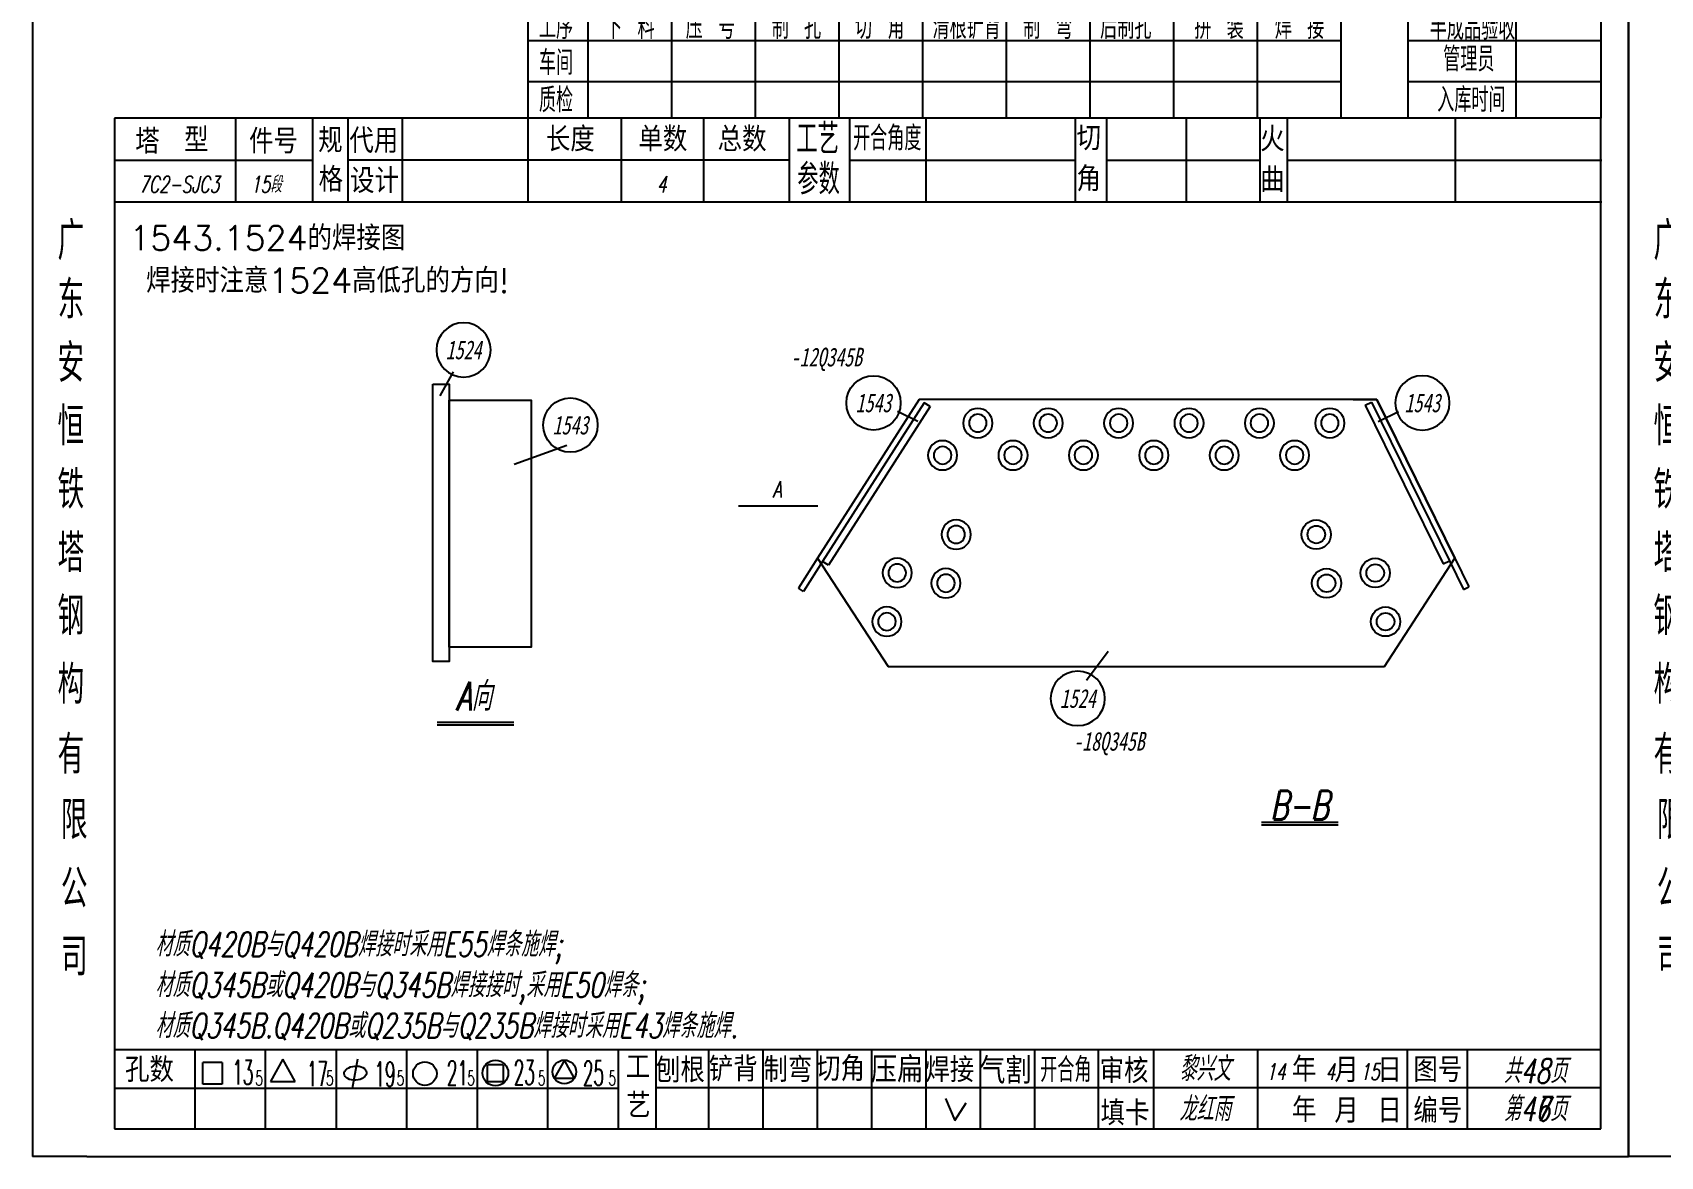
# Model space of a CAD drawing. Header units: millimetres. Extents: x -1378 to 644, y -1773 to 1979.
# Drawn here: x -1378.3 to -1078.6, y -1773 to -1566.1 of the extents above; entities that cross this region are included whole.
import ezdxf
from ezdxf.enums import TextEntityAlignment as Align

# ---------------------------------------------------------------- set-up
doc = ezdxf.new("R2010")
doc.units = ezdxf.units.MM
for name, color, linetype in [('1', 7, 'Continuous'), ('19', 7, 'Continuous'), ('22', 7, 'Continuous')]:
    doc.layers.add(name, color=color, linetype=linetype)
doc.styles.add('hz', font='txt.shx', dxfattribs={"width": 0.7, "oblique": 12, "bigfont": 'hztxt.shx'})
doc.dimstyles.new('ISO-25', dxfattribs={"dimscale": 0.001, "dimtxt": 2.5, "dimasz": 2.5, "dimexe": 1.25, "dimexo": 0.625, "dimtad": 1, "dimtxsty": 'Standard', "dimcen": 2.5, "dimadec": 0, "dimazin": 0, "dimtfac": 1, "dimtmove": 0, "dimatfit": 3, "dimfxl": 0, "dimarcsym": 0})

# ---------------------------------------------------------------- blocks, each defined once
blk = doc.blocks.new('d0')
at = {"color": 21}
for radius in [1, 0.6]:
    blk.add_circle((0, 0), radius, dxfattribs=at)
blk = doc.blocks.new('lhbff')
at = {"color": 140}
blk.add_circle((0, 0), 1, dxfattribs=at)
at = {"color": 140, "flags": 1}
for tag, p in [('NO', (2.185244762359961, 5.36029411498683)), ('J1', (2.185244762359961, 5.026960781653496)), ('J2', (2.185244762359961, 4.693627448320163)), ('J3', (2.185244762359961, 4.36029411498683)), ('J4', (2.185244762359961, 4.026960781653497)), ('K1', (2.185244762359961, 3.693627448320164)), ('K2', (2.185244762359961, 3.36029411498683)), ('K3', (2.185244762359961, 3.026960781653497)), ('K4', (2.185244762359961, 2.693627448320163)), ('K5', (2.185244762359961, 2.36029411498683))]:
    blk.add_attdef(tag, p, '', height=0.2, dxfattribs=at)
blk = doc.blocks.new('xytfsc')
at = {"color": 243}
for p, q in [((-0.08180189302063978, 0.1756660281181866), (-0.08180189302063978, -0.03550000000000003)), ((0.2119981069793931, 0.1756660281181865), (-0.08180189302063978, 0.1756660281181865)), ((0.009343547070755576, 0.1756660281181865), (0.009343547070755576, 0.155714770919089)), ((0.02043905911145261, 0.1756660281181865), (0.02043905911145261, 0.1557118104779665)), ((0.03583905911145224, 0.1756660281181865), (0.03583905911145224, 0.1557118104779665)), ((0.05123905911145188, 0.1756660281181865), (0.05123905911145188, 0.1557118104779665)), ((0.0666390591114514, 0.1756660281181865), (0.06663905911145152, 0.1557118104779665)), ((0.08203905911145126, 0.1756660281181865), (0.08203905911145115, 0.1557118104779665)), ((0.09743905911145079, 0.1756660281181865), (0.09743905911145079, 0.1557118104779665)), ((0.1128390591114504, 0.1756660281181865), (0.1128390591114504, 0.1557118104779665)), ((0.1282390591114501, 0.1756660281181865), (0.1282390591114501, 0.1557118104779665)), ((0.1436390591114496, 0.1756660281181865), (0.1436390591114497, 0.1557118104779665)), ((0.1590390591114494, 0.1756660281181865), (0.1590390591114493, 0.1557118104779665)), ((0.1590390591114494, 0.1756660281181865), (0.1590390591114493, 0.1557118104779665)), ((0.1713881142505892, 0.1756660281181865), (0.1713881142505892, 0.1556970395588582)), ((0.1912480675326801, 0.1756660281181865), (0.1912480675326801, 0.1556970395588582)), ((0.2069206040023625, 0.1756660281181865), (0.2069206040023625, 0.1556999999999807)), ((0.2119981069793931, 0.1456999999999898), (0.2119981069793931, 0.1756660281181866)), ((0.1590390591114492, 0.1699052611793964), (0.009343547070755465, 0.1699052611793964)), ((0.2069206040023625, 0.1699052611793964), (0.1713881142505892, 0.1699052611793964)), ((0.1590390591114492, 0.1623816372641632), (0.009343547070755465, 0.1623816372641632)), ((0.2069206040023625, 0.1623816372641632), (0.1713881142505892, 0.1623816372641632)), ((-0.06670189302062168, 0.1556999999999807), (-0.06670189302062168, -0.03041769200676575)), ((0.2069206040023625, 0.1556999999999807), (-0.06670189302062168, 0.1556999999999807)), ((-0.04446205990117902, 0.155710395888902), (-0.04446205990117902, 0.1402103958889274)), ((-0.01376276607479154, 0.1557706927281533), (-0.01376276607479154, 0.1402706927281788)), ((0.009343547070755576, 0.155714770919089), (0.009343547070755576, 0.1402147709191144)), ((0.02656845232527816, 0.1557985932079323), (0.02656845232527816, 0.1402985932079577)), ((0.04170315627649701, 0.1557985932079323), (0.04170315627649701, 0.1402985932079577)), ((0.05749081008329371, 0.1556970395588582), (0.05749081008329371, 0.1401970395588268)), ((0.06860905819851781, 0.1556999999999807), (0.06860905819851781, 0.1401970395588268)), ((0.08264511791261897, 0.1556970395588582), (0.08264511791261897, 0.1401970395588268)), ((0.1101013382460957, 0.1556970395588582), (0.1101013382460957, 0.1401970395588268)), ((0.115893155820657, 0.1556970395588582), (0.115893155820657, 0.1401970395588268)), ((0.1305946114652267, 0.1556970395588582), (0.1305946114652267, 0.1401970395588268)), ((0.144136461840929, 0.1556970395588582), (0.144136461840929, 0.1401970395588268)), ((0.149150303690447, 0.1556970395588582), (0.149150303690447, 0.1401970395588268)), ((0.1800706029964368, 0.1556970395588582), (0.1800706029964368, 0.1401970395588268)), ((0.2069206040023625, -0.03041769200676575), (0.2069206040023625, 0.1556999999999807)), ((-0.03023245648975659, 0.1478930030858255), (-0.06670189302062168, 0.1478930030858255)), ((0.05749081008329371, 0.1479470395588141), (-0.02368604084782133, 0.1479470395588141)), ((0.06860905819851781, 0.1479470395588141), (0.1101013382460957, 0.1479470395588141)), ((0.115893155820657, 0.1479470395588141), (0.144136461840929, 0.1479470395588141)), ((0.149150303690447, 0.1479470395588141), (0.2070965826822823, 0.1479470395588141)), ((0.2119981069793931, -0.03550000000000003), (0.2119981069793931, 0.1456999999999898)), ((0.2070965826822823, 0.1401970395588268), (-0.06670189302062168, 0.1401970395588268)), ((-0.06670189302062168, -0.01580359560226546), (0.2069206040023625, -0.01580359560226546)), ((-0.05192775084779611, -0.01580359560226546), (-0.05192775084779611, -0.03041769200676575)), ((-0.0389277508478193, -0.03041769200676575), (-0.0389277508478193, -0.01580359560226546)), ((-0.03572373924024019, -0.01759791586492659), (-0.03800989078163808, -0.02169668912300543)), ((-0.03346529881744742, -0.02166899407642225), (-0.03572373924024019, -0.01759791586492659)), ((-0.02592775084778565, -0.01580359560226546), (-0.02592775084778565, -0.03041769200676575)), ((-0.02200695944068853, -0.01759838219815996), (-0.02293684695340004, -0.02300541378001347)), ((-0.01292775084780884, -0.03041769200676575), (-0.01292775084780884, -0.01580359560226546)), ((7.224915222481254e-05, -0.01580359560226546), (7.224915222481254e-05, -0.03041769200676575)), ((0.01307224915220162, -0.0302819796132649), (0.01307224915220162, -0.01580359560226546)), ((0.01611402239055282, -0.01775831488304042), (0.01428510115741177, -0.02103733348950348)), ((0.01792077472882114, -0.02101517745221421), (0.01611402239055282, -0.01775831488304042)), ((0.0426919161558027, -0.03036583533575871), (0.0426919161558027, -0.01570061183649435)), ((0.05269191615579361, -0.03036583533575871), (0.05269191615579361, -0.01570061183649435)), ((0.06269191615578451, -0.03036583533575871), (0.06269191615578451, -0.01570061183649435)), ((0.07269191615577542, -0.03036583533575871), (0.07269191615577542, -0.01570061183649435)), ((0.08269191615576632, -0.03036583533575871), (0.08269191615576632, -0.01570061183649435)), ((0.09269191615581407, -0.03036583533575871), (0.09269191615581407, -0.01570061183649435)), ((0.102691916155805, -0.03036583533575871), (0.102691916155805, -0.01570061183649435)), ((0.1144049236795291, -0.03053781203299016), (0.1144049236795291, -0.01587258853372581)), ((0.1246095262382875, -0.03053264624507895), (0.1246095262382875, -0.0158674227458146)), ((0.1437750562829757, -0.0304212194424604), (0.1437750562829757, -0.01575599594319604)), ((0.1713153053457569, -0.03044566928007092), (0.1713153053457569, -0.01578044578080656)), ((0.1823401508876538, -0.03042733090642108), (0.1823401508876538, -0.01576210740709988)), ((-0.05048480263676025, -0.02216373035882774), (-0.05048480263676025, -0.01822926644671091)), ((-0.04686708076590718, -0.01822926644671091), (-0.05048480263676025, -0.01822926644671091)), ((-0.04686708076590718, -0.01822926644671091), (-0.04686708076590718, -0.02216373035882774)), ((0.004830003859665921, -0.01861207898791511), (0.00193582636299483, -0.01861207898791511)), ((0.00193582636299483, -0.02175965011757447), (0.00193582636299483, -0.01861207898791511)), ((0.004830003859665921, -0.01861207898791511), (0.004830003859665921, -0.02175965011757447)), ((0.02607224915217843, -0.02298197961327836), (-0.06670189302062168, -0.02298197961327836)), ((-0.04686708076590718, -0.02216373035882774), (-0.05048480263676025, -0.02216373035882774)), ((-0.03800005462673595, -0.02172372488995328), (-0.03347897966173774, -0.02172372488995328)), ((0.004830003859665921, -0.02175965011757447), (0.00193582636299483, -0.02175965011757447)), ((0.01431171815258325, -0.02108781472843296), (0.01794739172399262, -0.02107673604096866)), ((0.03293604349468582, -0.02282133209506404), (0.2069206040023625, -0.02282133209506404)), ((-0.06670189302062168, -0.03041769200676575), (0.2069206040023625, -0.03041769200676575)), ((-0.07180189302064888, -0.03550000000000003), (-0.08180189302063978, -0.03550000000000003)), ((-0.07180189302064888, -0.03550000000000003), (0.2119981069793931, -0.03550000000000003))]:
    blk.add_line(p, q, dxfattribs=at)
at = {"color": 25}
for p, q in [((-0.03023245648975659, 0.1401430030857814), (-0.03023245648975659, 0.1556430030858127)), ((-0.02369509745372567, 0.1402529613678912), (-0.02369509745372567, 0.1557529613679225)), ((0.02607224915217843, -0.0302819796132649), (0.02607224915217843, -0.01568197961323498)), ((0.03297843533735489, -0.03048923032871292), (0.03297843533735489, -0.015889230328683))]:
    blk.add_line(p, q, dxfattribs=at)
at = {"color": 243}
for centre, radius in [((0.003407718477063226, -0.02014333020655207), 0.002369953329622078), ((0.01609636409548842, -0.0199313602378634), 0.00217561732827997), ((-0.009582155382162783, -0.02025092920551791), 0.00217561732827997)]:
    blk.add_circle(centre, radius, dxfattribs=at)
blk.add_ellipse((-0.02237046103383078, -0.02015827340265836), major_axis=(-0.002062659495382668, -0.0001351756295155492), ratio=0.631198260949918, dxfattribs=at)
at = {"color": 243, "style": 'hz'}
for s, height, width, p in [('工序', 0.0045, 0.7, (0.01141078938846307, 0.1702582894362837)), ('下 料', 0.0045, 0.7, (0.02359805093865874, 0.1702582894362837)), ('压 号', 0.0045, 0.7, (0.03844793515955247, 0.1702582894362837)), ('制 孔', 0.0045, 0.7, (0.05425820382671931, 0.1702582894362837)), ('切 角', 0.0045, 0.7, (0.06959885115699593, 0.1702582894362837)), ('清根铲背 ', 0.0045, 0.7, (0.08384982621404846, 0.1702582894362837)), (' 制 弯', 0.0045, 0.7, (0.0977236024752125, 0.1702582894362837)), (' 后制孔', 0.0045, 0.7, (0.1119142199866298, 0.1702582894362837)), ('拼 装', 0.0045, 0.7, (0.1320676244899056, 0.1702582894362837)), (' 焊 接', 0.0045, 0.7, (0.1440676463303413, 0.1702582894362837)), ('半成品验收', 0.0045, 0.7, (0.1754148552770184, 0.17009081662611)), ('车间', 0.0045, 0.7, (0.01141078938846307, 0.1636468545306323)), ('管理员', 0.0045, 0.7, (0.1778732141532154, 0.1642803059513241)), ('质检', 0.0045, 0.7, (0.01141078938846307, 0.156762344220953)), ('入库时间', 0.0045, 0.7, (0.1767723680015715, 0.1568099015570553)), ('工艺', 0.0056, 0.7, (0.0587989906382228, 0.1490577820888024)), ('开合角度', 0.0045, 0.7, (0.06923366991591651, 0.1497418554182122)), ('参数', 0.0056, 0.7, (0.05897301172157599, 0.1416372668027879)), ('广', 0.006999999999999999, 0.7, (-0.07719585007359397, 0.1295954538279165)), ('东', 0.006999999999999999, 0.7, (-0.07719585007359397, 0.1187447526499018)), ('安', 0.006999999999999999, 0.7, (-0.07719585007359397, 0.1070945280846008)), ('恒', 0.006999999999999999, 0.7, (-0.07719585007359397, 0.09542786141794474)), ('铁', 0.006999999999999999, 0.7, (-0.07719585007359397, 0.08376119475123184)), ('塔', 0.006999999999999999, 0.7, (-0.07719585007359397, 0.07209452808457578)), ('钢', 0.006999999999999999, 0.7, (-0.07719585007359397, 0.06049329061205705)), ('构', 0.006999999999999999, 0.7, (-0.07719585007359397, 0.04788110145058405)), ('有', 0.006999999999999999, 0.7, (-0.07719585007359397, 0.03500140037114258)), ('限', 0.006999999999999999, 0.7, (-0.07658584270095103, 0.02293366727998497)), ('公', 0.006999999999999999, 0.7, (-0.07658584270095103, 0.01031732387083545)), ('司', 0.006999999999999999, 0.7, (-0.07658584270095103, -0.002230952025500332)), ('13', 0.0045, 0.5, (-0.04502721137996046, -0.02227006754184052)), ('21', 0.0045, 0.5, (-0.00553038687158447, -0.02237613483582485)), ('23', 0.0045, 0.5, (0.006791355083094586, -0.02228307153647896)), ('25', 0.0045, 0.5, (0.01951661638022928, -0.02242476536251664)), ('开合角', 0.0045, 0.7, (0.1036835877846721, -0.02178813139981733)), ('5', 0.002693249999999999, 0.6, (-0.04077264305934192, -0.02242096852363423)), ('17', 0.0045, 0.5, (-0.03130114412024965, -0.02253916149793261)), ('5', 0.002693249999999999, 0.6, (-0.02777264305936511, -0.02242096852363423)), ('19', 0.0045, 0.5, (-0.01885191850092893, -0.02259557977048238)), ('5', 0.002693249999999999, 0.6, (-0.0147726430593883, -0.02242096852363423)), ('5', 0.002693249999999999, 0.6, (-0.00177264305935465, -0.02242096852363423)), ('5', 0.002693249999999999, 0.6, (0.01122735694062216, -0.02242096852363423)), ('5', 0.002693249999999999, 0.6, (0.02422735694065581, -0.02242096852363423))]:
    blk.add_text(s, height=height, dxfattribs=dict(at, width=width)).set_placement(p)
for s, height, p in [('塔', 0.0045, (-0.06291316232997757, 0.1491330645802254)), ('型', 0.0045, (-0.05389800470524675, 0.1494323354525722)), ('单数', 0.0045, (0.02972464180217516, 0.1495488179195508)), ('总数', 0.0045, (0.04431395269088456, 0.1495432887106308)), ('孔数', 0.0045, (-0.06478007560255661, -0.02179219429489015)), ('压扁', 0.0048, (0.07253166959404156, -0.02191633846563085)), ('气割', 0.0048, (0.09248400186405037, -0.02209650407114444)), ('图号', 0.0045, (0.1723960165372483, -0.02179937828155792)), ('编号', 0.0045, (0.1723960165372483, -0.0292993782815511))]:
    blk.add_text(s, height=height, dxfattribs=at).set_placement(p)
at = {"color": 25, "style": 'hz'}
for s, height, p in [('件号', 0.004500000000000001, (-0.04194006886487556, 0.149165076108331)), ('规', 0.0045, (-0.02922751466766782, 0.1493373910887062)), ('代用', 0.0045, (-0.02348416342917459, 0.1492692985372759)), ('长度', 0.004500000000000001, (0.01268450122748221, 0.1495456455800895)), ('切', 0.0045, (0.1103860914289777, 0.1497265722913557)), ('火', 0.0045, (0.1441815548179471, 0.1495717984769971)), ('格', 0.0045, (-0.02914508603325372, 0.1421256806360265)), ('设计', 0.0045, (-0.02335299900025289, 0.1418915802476153)), ('角', 0.0045, (0.1103860914289777, 0.1422265722913625)), ('曲', 0.0045, (0.1441815548179471, 0.142071798477004)), ('工', 0.0045, (0.02740716187170678, -0.02128382374563492)), ('刨根', 0.0045, (0.03295636141248737, -0.02187364499558092)), ('铲背', 0.0045, (0.04268726910831278, -0.02168679435850257)), ('制弯', 0.0045, (0.05274347044380023, -0.02179229979843561)), ('切角', 0.0045, (0.06242599489652834, -0.02161270702770074)), ('焊接', 0.0045, (0.08255816148815087, -0.02181036329294378)), ('审核', 0.0045, (0.1146189310481128, -0.02199924418447202)), ('年', 0.0045, (0.1500464708567216, -0.0217049306504446)), ('月', 0.0045, (0.1578457398947813, -0.02183650049470137)), ('日', 0.0045, (0.165761998036117, -0.02182188700463533)), ('艺', 0.0045, (0.02748576950156634, -0.02837945118942392)), ('填卡', 0.0045, (0.1148046463357838, -0.02976734870644399)), ('年', 0.0045, (0.1500464708567216, -0.02918454778050367)), ('月', 0.0045, (0.1578457398947813, -0.02931611762476044)), ('日', 0.0045, (0.165761998036117, -0.0293015041346944))]:
    blk.add_text(s, height=height, dxfattribs=at).set_placement(p)
blk = doc.blocks.new('*D154')
at = {"layer": '1', "color": 0, "lineweight": -2}
for p, q in [((-1233.759905990347, -1662.860503523106), (-1237.294346870474, -1668.384450556212)), ((-1232.850186693307, -1663.442578089287), (-1236.384627573435, -1668.966525122392)), ((-1236.386059707726, -1668.96412481171), (-1237.291567341354, -1668.384745035188))]:
    blk.add_line(p, q, dxfattribs=at)
at = {"layer": '1', "color": 0}
for points in [[(-1237.291342775549, -1668.384394063237), (-1237.291791907159, -1668.385096007139), (-1237.29367317306, -1668.383397640359)], [(-1236.385835141921, -1668.963773839759), (-1236.386284273531, -1668.964475783661), (-1236.38395387602, -1668.965472206539)]]:
    blk.add_solid(points, dxfattribs=at)
at = {"layer": 'Defpoints', "color": 0}
for p in [(-1233.75956914164, -1662.85997706518, 0.0001943080108650352), (-1232.8498498446, -1663.44205163136, 0.0001943080108753396), (-1237.29367317306, -1668.383397640359)]:
    blk.add_point(p, dxfattribs=at)
at = {"layer": '1', "color": 0, "insert": (-1236.837802978418, -1668.672855549669), "char_height": 0.0025, "attachment_point": 5, "rotation": 327.38727112105505}
blk.add_mtext('10', dxfattribs=at)
blk = doc.blocks.new('*D155')
at = {"layer": '1', "color": 0, "lineweight": -2}
for p, q in [((-1116.452414853896, -1662.865344539816), (-1113.864866687515, -1668.121311195448)), ((-1117.42065486364, -1663.342015688243), (-1114.833106697259, -1668.597982343874)), ((-1114.831415874016, -1668.59575667167), (-1113.867661719225, -1668.121293940176))]:
    blk.add_line(p, q, dxfattribs=at)
at = {"layer": '1', "color": 0}
for points in [[(-1114.83159990876, -1668.595382850424), (-1114.831231839272, -1668.596130492916), (-1114.833658801492, -1668.596860880136)], [(-1113.867845753969, -1668.12092011893), (-1113.86747768448, -1668.121667761422), (-1113.865418791748, -1668.12018973171)]]:
    blk.add_solid(points, dxfattribs=at)
at = {"layer": 'Defpoints', "color": 0}
for p in [(-1116.452690906013, -1662.864783807947, 0.0001189443192025387), (-1117.420930915757, -1663.341454956373, 0.0001109133162270869), (-1113.865418791748, -1668.12018973171)]:
    blk.add_point(p, dxfattribs=at)
at = {"layer": '1', "color": 0, "insert": (-1114.35036695297, -1668.356843110316), "char_height": 0.0025, "attachment_point": 5, "rotation": 26.211337228014667}
blk.add_mtext('10', dxfattribs=at)

msp = doc.modelspace()

# ---------------------------------------------------------------- linework, layer by layer
at = {"layer": '1', "color": 7}
for p, q in [((-1303.272715983358, -1632.942322245337), (-1300.786647631289, -1628.506417687397)), ((-1215.322022217461, -1637.682316953661), (-1219.059926718811, -1635.844629474863)), ((-1213.067897505011, -1634.929650058161, 0.0003004757110061791), (-1214.159560661459, -1634.231160578746, 0.0003004757110233216)), ((-1132.961120780798, -1634.698195496135, 0.0003004757110481454), (-1131.798298514107, -1634.125953959642, 0.0003004757110332511)), ((-1130.576093554619, -1637.682316953661), (-1126.838189053269, -1635.844629474863)), ((-1289.637239110189, -1645.530140835681), (-1279.948302277315, -1642.060993302621)), ((-1231.758186688152, -1664.140541110775, 0.0001943080108582907), (-1232.8498498446, -1663.44205163136, 0.0001943080108753396)), ((-1118.583753182448, -1663.913696492865, 0.000110913316194769), (-1117.420930915757, -1663.341454956373, 0.0001109133162270869)), ((-1184.239511412967, -1685.334647015981), (-1180.273687321816, -1679.986566180325)), ((-1303.790597436426, -1693.021818237881), (-1289.697961534381, -1693.021818237881)), ((-1303.790597436426, -1693.539280427629), (-1289.697961534381, -1693.539280427629)), ((-1152.054864089304, -1711.444046427406, -0.004536152402769584), (-1137.962228187259, -1711.444046427406, -0.004536152402769584)), ((-1152.054864089304, -1711.961508617154, -0.004536152402769584), (-1137.962228187259, -1711.961508617154, -0.004536152402769584)), ((-1210.188890221031, -1762.357689331825), (-1208.473076834049, -1766.399909119453)), ((-1208.473076834049, -1766.399909119453), (-1206.430378497583, -1763.142022397499))]:
    msp.add_line(p, q, dxfattribs=at)
for points in [[(-1304.582142391623, -1630.82603998559), (-1301.604763650014, -1630.82603998559), (-1301.604763650014, -1681.884089439653), (-1304.582142391623, -1681.884089439653)], [(-1301.604763650014, -1633.780257608432), (-1286.466705018383, -1633.780257608432), (-1286.466705018383, -1679.235436798554), (-1301.604763650014, -1679.235436798554)]]:
    msp.add_lwpolyline(points, close=True, dxfattribs=at)
at = {"layer": '22', "color": 132, "extrusion": (-7.250003583015542e-07, 6.011598111250856e-06, -0.9999999999816676)}
for p, q in [((-1215.069208116195, -1633.649312043736, 0.0003660730043226618), (-1233.75982330402, -1662.859841529254, 0.000204021743170739)), ((-1130.828907655885, -1633.648869493981, 0.0003050014167481248), (-1215.069208116195, -1633.649312043736, 0.0003660730043226618)), ((-1116.452690906013, -1662.864783807947, 0.0001189443192025387), (-1130.828907655885, -1633.648869493981, 0.0003050014167481248)), ((-1233.75982330402, -1662.859841529254, 0.000204021743170739), (-1220.791875932185, -1682.769844482237, 7.492904050112122e-05)), ((-1129.423876048927, -1682.774462282957, 8.659447539964636e-06), (-1116.452690906013, -1662.864783807947, 0.0001189443192025387)), ((-1220.791875932185, -1682.769844482237, 7.492904050112122e-05), (-1129.423876048927, -1682.774462282957, 8.659447539964636e-06))]:
    msp.add_line(p, q, dxfattribs=at)
at = {"layer": '22', "color": 132}
for p, q in [((-1215.069279958499, -1633.649086012564, 0.000300475711060136), (-1233.75956914164, -1662.859977065181, 0.0001943080109594597)), ((-1214.159560661459, -1634.231160578746, 0.0003004757110233216), (-1232.8498498446, -1663.44205163136, 0.0001943080108753396)), ((-1213.067897505011, -1634.929650058161, 0.0003004757110061791), (-1231.758186688152, -1664.140541110775, 0.0001943080108582907)), ((-1135.149279958531, -1633.649086012564, 0.000300475711060136), (-1132.98927995853, -1633.649086012564, 0.000300475711060136)), ((-1132.98927995853, -1633.649086012564, 0.000300475711060136), (-1130.82927995853, -1633.649086012564, 0.000300475711060136)), ((-1132.961120780798, -1634.698195496135, 0.0003004757110481454), (-1118.583753182448, -1663.913696492865, 0.000110913316194769)), ((-1131.798298514107, -1634.125953959642, 0.0003004757110332511), (-1117.420930915757, -1663.341454956373, 0.0001109133162270869)), ((-1130.82927995853, -1633.649086012564, 0.000300475711060136), (-1116.451912360181, -1662.864587009295, 0.0001109133162067594))]:
    msp.add_line(p, q, dxfattribs=at)
at = {"layer": '22', "color": 200, "extrusion": (-7.106686977551598e-07, 6.033603894568481e-06, -0.9999999999815453)}
for p, q in [((-1199.949279958498, -1633.649086012844, 0.0003465270426573664), (-1215.069279958718, -1633.649086012909, 0.0003572723533844733)), ((-1148.109279958524, -1633.649086012624, 0.000309685977358018), (-1199.949279958498, -1633.649086012844, 0.0003465270426573664)), ((-1135.149279958531, -1633.649086012564, 0.000300475711060136), (-1148.109279958524, -1633.649086012624, 0.000309685977358018)), ((-1233.75956914164, -1662.859977065181, 0.0001943080108650352), (-1220.792905990598, -1682.769855184581, 6.496469098053047e-05)), ((-1129.418575510977, -1682.774465128449), (-1116.451912360181, -1662.864587009295, 0.0001109133162067594)), ((-1220.792905990598, -1682.769855184581, 6.496469098053047e-05), (-1129.418575510977, -1682.774465128449)), ((-1129.418575510977, -1682.774465128449), (-1129.418575510977, -1682.774465128449))]:
    msp.add_line(p, q, dxfattribs=at)

# ---------------------------------------------------------------- block references
at = {"layer": '1', "color": 134, "xscale": 1000, "yscale": 1000, "zscale": 1000}
msp.add_blockref('xytfsc', (-1296.480261466482, -1737.505157173526), dxfattribs=at)
msp.add_blockref('xytfsc', (-1296.480261466482, -1737.505157173526), dxfattribs=at)
at = {"layer": '1', "color": 7, "xscale": 1000, "yscale": 1000, "zscale": 1000}
msp.add_blockref('xytfsc', (-1002.68026146645, -1737.505157173526), dxfattribs=at)
at = {"layer": '19', "color": 8, "xscale": -2.700000000000038, "yscale": 2.699999999999846, "zscale": 2.700000000000038, "rotation": 180}
for p in [(-1204.269279958515, -1637.969086012631, 0.0002980777944090185), (-1191.309279958515, -1637.969086012631, 0.0002980777944090185), (-1178.349279958515, -1637.969086012631, 0.0002980777944090185), (-1165.389279958515, -1637.969086012631, 0.0002980777944090185), (-1152.429279958515, -1637.969086012631, 0.0002980777944090185), (-1139.469279958515, -1637.969086012631, 0.0002980777944090185), (-1210.749279958515, -1643.909086012634, 0.0002980777942407781), (-1197.789279958515, -1643.909086012634, 0.0002980777942407781), (-1184.829279958515, -1643.909086012634, 0.0002980777942407781), (-1171.869279958514, -1643.909086012634, 0.0002980777942407781), (-1158.909279958514, -1643.909086012634, 0.0002980777942407781), (-1145.949279958514, -1643.909086012634, 0.0002980777942407781)]:
    msp.add_blockref('d0', p, dxfattribs=at)
at = {"layer": '19', "color": 8, "extrusion": (-7.106686961524317e-07, -6.033603897296863e-06, 0.9999999999815453), "xscale": -2.700000000000023, "yscale": 2.699999999999879, "zscale": 2.699999999999986, "rotation": 213.0749039868017}
for p in [(-1208.250450115515, -1658.490761247842, 0.01102907996574923), (-1219.110383635269, -1665.563486602791, 0.0110290799655034), (-1210.144054197918, -1667.457090685188, 0.01102907996569024), (-1221.003987717673, -1674.52981604014, 0.01102907996567465)]:
    msp.add_blockref('d0', p, dxfattribs=at)
at = {"layer": '19', "color": 8, "extrusion": (-7.106686978328148e-07, 6.033603895079845e-06, -0.9999999999815453), "xscale": -2.700000000000023, "yscale": 2.699999999999879, "zscale": 2.699999999999986, "rotation": 213.0749039868017}
for p in [(1141.961031385506, -1658.49537120218, -0.009358853200037917), (1131.101097865751, -1665.568096557129, -0.00935885320002491), (1140.067427303102, -1667.46170063953, -0.009358853200286989), (1129.207493783348, -1674.534425994482, -0.009358853199990823)]:
    msp.add_blockref('d0', p, dxfattribs=at)
at = {"layer": '22', "color": 132, "extrusion": (-0.01206320527016552, -0.001514185422479275, 0.9999260904292457), "xscale": -5.000000000005667, "yscale": 5.000000000001066, "zscale": 4.999999999999975, "rotation": 359.9989922981582}
for p in [(-1298.843611665743, -1624.466744130394, 18.4020588680442), (-1185.774573106951, -1688.655298298968, 17.13517494863187)]:
    msp.add_blockref('lhbff', p, dxfattribs=at)
at = {"layer": '22', "color": 132, "extrusion": (5.633211163737998e-05, 5.632081607856442e-05, 0.9999999968273294), "xscale": 5.000000000000714, "yscale": 4.999999999995881, "zscale": 4.999999999999983, "rotation": 359.9999532548636}
for p in [(-1223.473536281512, -1634.251783709198, -0.1665385099290576), (-1279.266860520541, -1638.348352007776, -0.1699121877837308)]:
    msp.add_blockref('lhbff', p, dxfattribs=at)
at = {"layer": '22', "color": 132, "extrusion": (-5.633211163737998e-05, 5.632081607856442e-05, 0.9999999968273294), "xscale": -5.000000000000714, "yscale": 4.999999999995881, "zscale": 4.999999999999983, "rotation": 4.674513640168242e-05}
msp.add_blockref('lhbff', (-1122.424575768442, -1634.251791151956, -0.03438911538146537), dxfattribs=at)

# ---------------------------------------------------------------- texts
at = {"color": 25, "style": 'hz'}
for s, p in [('1543.1524的焊接图', (-1360.452454927267, -1606.137720817482)), ('焊接时注意1524高低孔的方向!', (-1357.379324651473, -1613.976846754152))]:
    msp.add_text(s, height=4.500000000000001, dxfattribs=at).set_placement(p)
at = {"layer": '1', "color": 7, "style": 'hz', "oblique": 12, "width": 0.7}
for s, height, p in [('7C2-SJC3', 3, (-1351.280261466483, -1595.505157173523)), ('A', 3, (-1241.204309375505, -1651.643444300688)), ('A向', 5.280000000000001, (-1297.06519170655, -1690.912970283061)), ('B-B', 5.280000000000001, (-1145.019181916691, -1710.988475861174, -0.004536152402769584)), ('黎兴文', 4.5, (-1162.480261466482, -1759.105157173518)), ('14', 3, (-1149.380261466482, -1758.905157173519)), ('4', 3, (-1139.380261466482, -1758.905157173519)), ('15', 3, (-1132.080261466482, -1758.905157173519)), ('龙红雨', 4.5, (-1162.480261466482, -1766.505157173522))]:
    msp.add_text(s, height=height, dxfattribs=at).set_placement(p, align=Align.CENTER)
at = {"layer": '1', "color": 134, "style": 'hz', "oblique": 12, "width": 0.7}
for s, p in [('15段', (-1335.280261466463, -1595.50515717353)), ('4', (-1262.453953537344, -1595.50515717353))]:
    msp.add_text(s, height=3, dxfattribs=at).set_placement(p, align=Align.CENTER)
at = {"layer": '1', "color": 7, "style": 'hz', "oblique": 12, "width": 0.7}
for s, p in [('共48页', (-1107.480261466482, -1759.505157173524)), ('共48页', (-1107.480261466482, -1759.505157173524)), ('第46页', (-1107.480261466482, -1766.505157173526)), ('第47页', (-1107.480261466482, -1766.505157173526))]:
    msp.add_text(s, height=4.5, dxfattribs=at).set_placement(p)
at = {"layer": '1', "insert": (-1355.693069118272, -1731.677643862211), "char_height": 4.5, "width": 189.1, "attachment_point": 1, "style": 'hz'}
msp.add_mtext('材质Q420B与Q420B焊接时采用E55焊条施焊;\\P材质Q345B或Q420B与Q345B焊接接时,采用E50焊条;\\P材质Q345B.Q420B或Q235B与Q235B焊接时采用E43焊条施焊.', dxfattribs=at)
at = {"layer": '22', "color": 132, "extrusion": (-0.01206320527016552, -0.001514185422479275, 0.9999260904292457), "oblique": 12, "width": 0.7}
for p in [(-1298.843641989506, -1626.190882061219, 18.33645310175104), (-1185.774603430714, -1690.379436229796, 17.06956918233871)]:
    msp.add_text('1524', height=3.448275862069, rotation=359.99899229815, dxfattribs=at).set_placement(p, align=Align.CENTER)
at = {"layer": '22', "color": 132, "oblique": 12, "width": 0.7}
for s, p in [('-12Q345B', (-1238.717325846316, -1627.541920383301, 1.427311909863292)), ('-18Q345B', (-1186.699462308454, -1698.287678669746, 1.427311909863292))]:
    msp.add_text(s, height=3.448275862069, rotation=359.998992298149, dxfattribs=at).set_placement(p)
at = {"layer": '22', "color": 132, "extrusion": (5.633211163737998e-05, 5.632081607856442e-05, 0.9999999968273294), "oblique": 12, "width": 0.7}
for p in [(-1223.473537687942, -1635.97592164036, -0.1660476251205449), (-1279.266861926972, -1640.072489938939, -0.1694213029752182)]:
    msp.add_text('1543', height=3.448275862069, rotation=359.9999532549629, dxfattribs=at).set_placement(p, align=Align.CENTER)
at = {"layer": '22', "color": 132, "extrusion": (-5.633211163737998e-05, 5.632081607856442e-05, 0.9999999968273294), "oblique": 12, "width": 0.7}
msp.add_text('1543', height=3.448275862069, rotation=4.674503704794064e-05, dxfattribs=at).set_placement((-1122.424574362011, -1635.975929083125, -0.03389823057295276), align=Align.CENTER)

# ---------------------------------------------------------------- dimensions: what is measured, and where the dimension line sits
at = {"layer": '1', "color": 7}
for p1, p2, distance, picture, middle in [((-1232.8498498446, -1663.44205163136, 0.0001943080108753396), (-1233.75956914164, -1662.85997706518, 0.0001943080108650352), 6.557291068361171, '*D154', (-1236.837802978418, -1668.672855549669)), ((-1117.420930915757, -1663.341454956373, 0.0001109133162270869), (-1116.452690906013, -1662.864783807947, 0.0001189443192025387), -5.85775284702046, '*D155', (-1114.35036695297, -1668.356843110316))]:
    dim = msp.add_aligned_dim(p1=p1, p2=p2, distance=distance, text='10', dimstyle='ISO-25', override={"dimzin": 0}, dxfattribs=at)
    dim.commit()
    dim.dimension.update_dxf_attribs({"geometry": picture, "text_midpoint": middle})

# ---------------------------------------------------------------- leaders
msp.add_leader([(-1233.706171562241, -1653.269944462689), (-1248.329542812071, -1653.269944462689)], dimstyle='ISO-25', override={"dimgap": 0.625, "dimtad": 0, "dimzin": 0}, dxfattribs=at)

doc.saveas('drawing.dxf')
